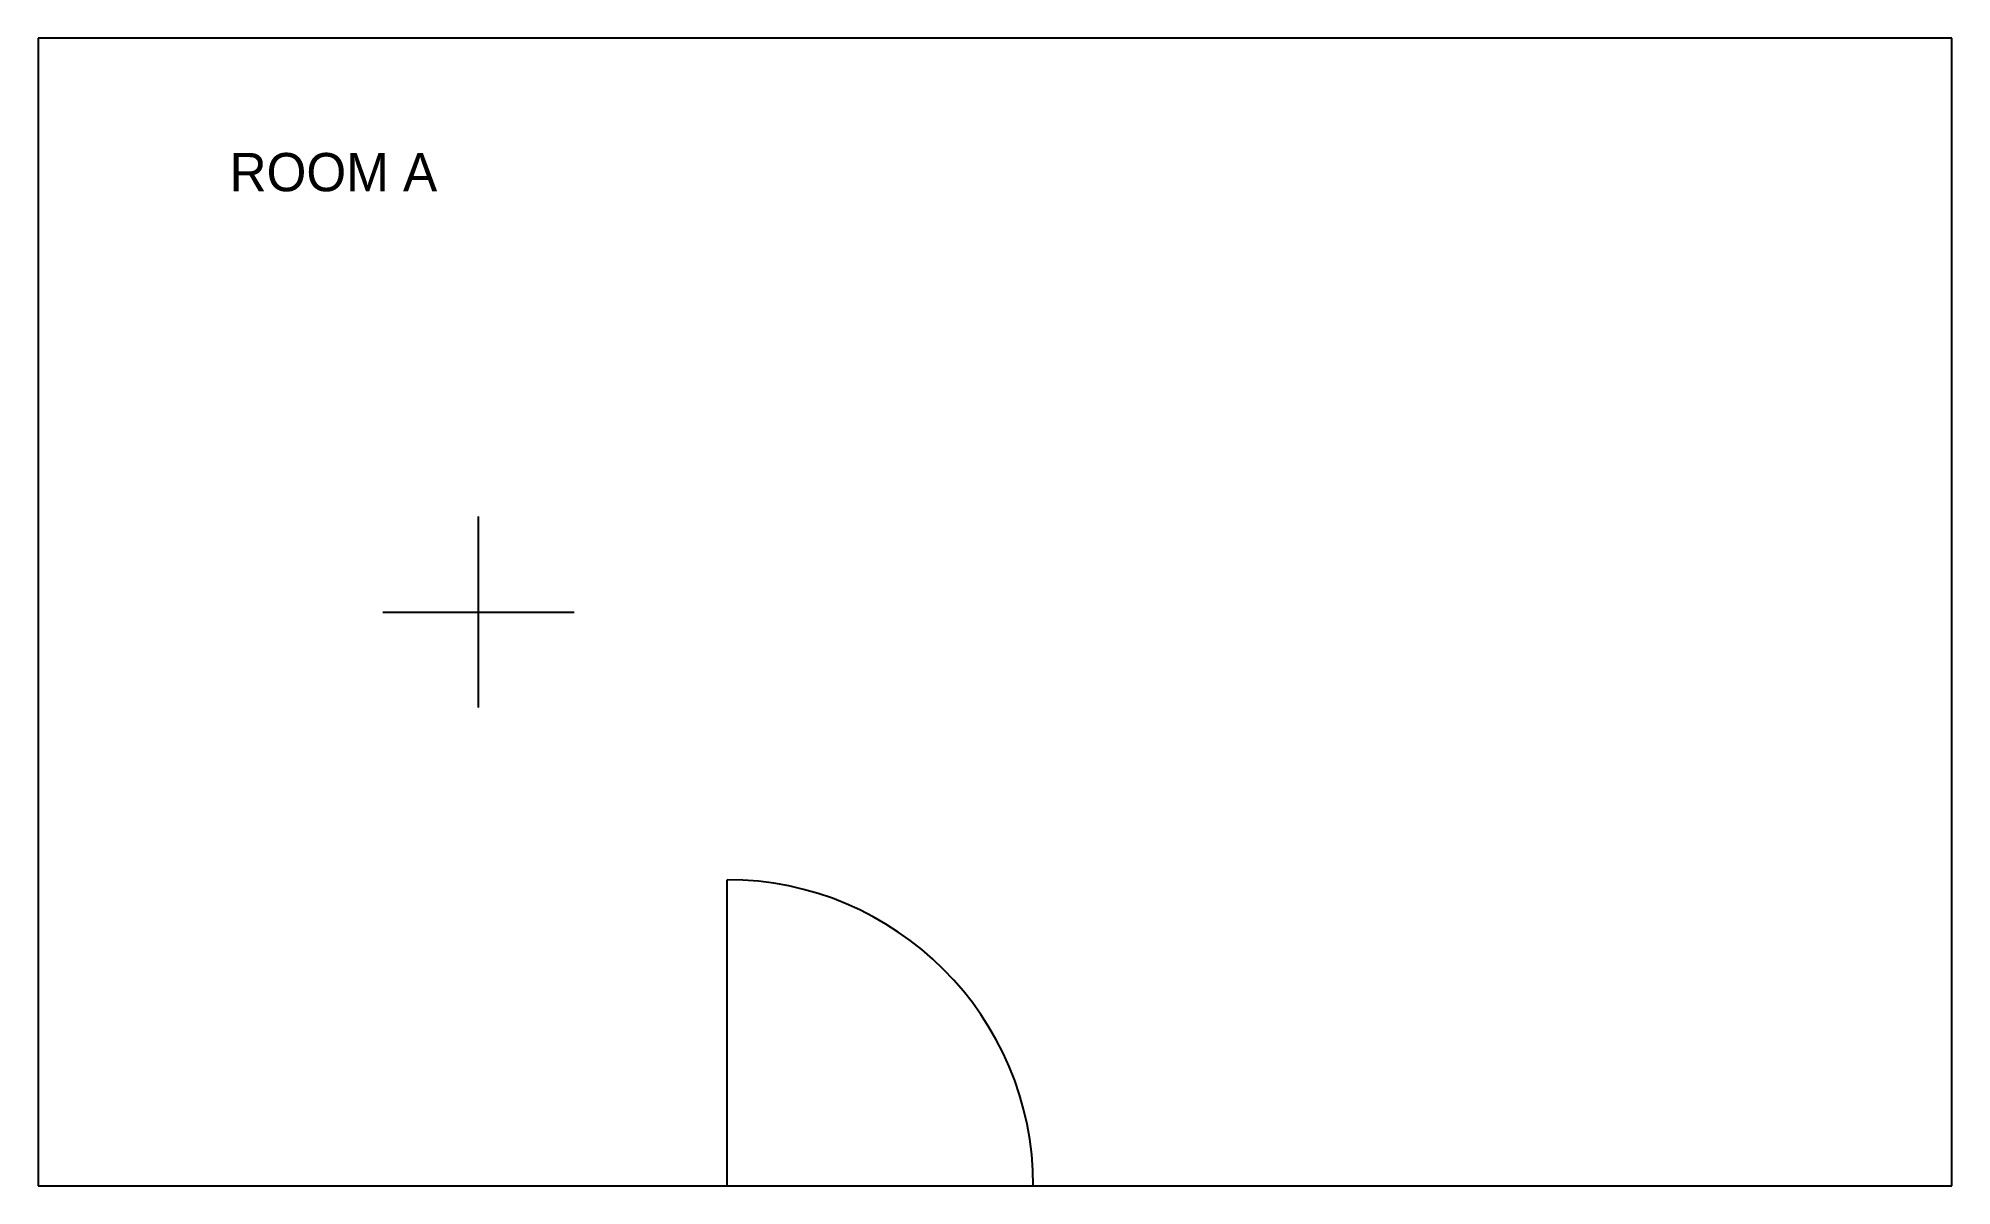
# Model space of a CAD drawing. Header units: millimetres. Extents: x 0 to 5000, y 0 to 3000.
import ezdxf

# ---------------------------------------------------------------- set-up
doc = ezdxf.new("R2010")
doc.units = ezdxf.units.MM
doc.layers.add('GUIDE', color=8, linetype='CONTINUOUS')
doc.layers.add('HIDDEN', color=8, linetype='CONTINUOUS')

msp = doc.modelspace()

# ---------------------------------------------------------------- linework, layer by layer
for p, q in [((5000, 3000), (0, 3000)), ((0, 3000), (0, 0)), ((5000, 0), (5000, 3000)), ((0, 0), (5000, 0))]:
    msp.add_line(p, q)
at = {"layer": 'GUIDE'}
msp.add_line((1800, 0), (1800, 800), dxfattribs=at)
msp.add_arc((1800, 0), 800, 0, 90, dxfattribs=at)
at = {"layer": 'HIDDEN'}
for p, q in [((1150, 1250), (1150, 1750)), ((900, 1500), (1400, 1500))]:
    msp.add_line(p, q, dxfattribs=at)

# ---------------------------------------------------------------- texts
at = {"layer": 'GUIDE'}
msp.add_text('ROOM A', height=100, dxfattribs=at).set_placement((500, 2600))

doc.saveas('drawing.dxf')
